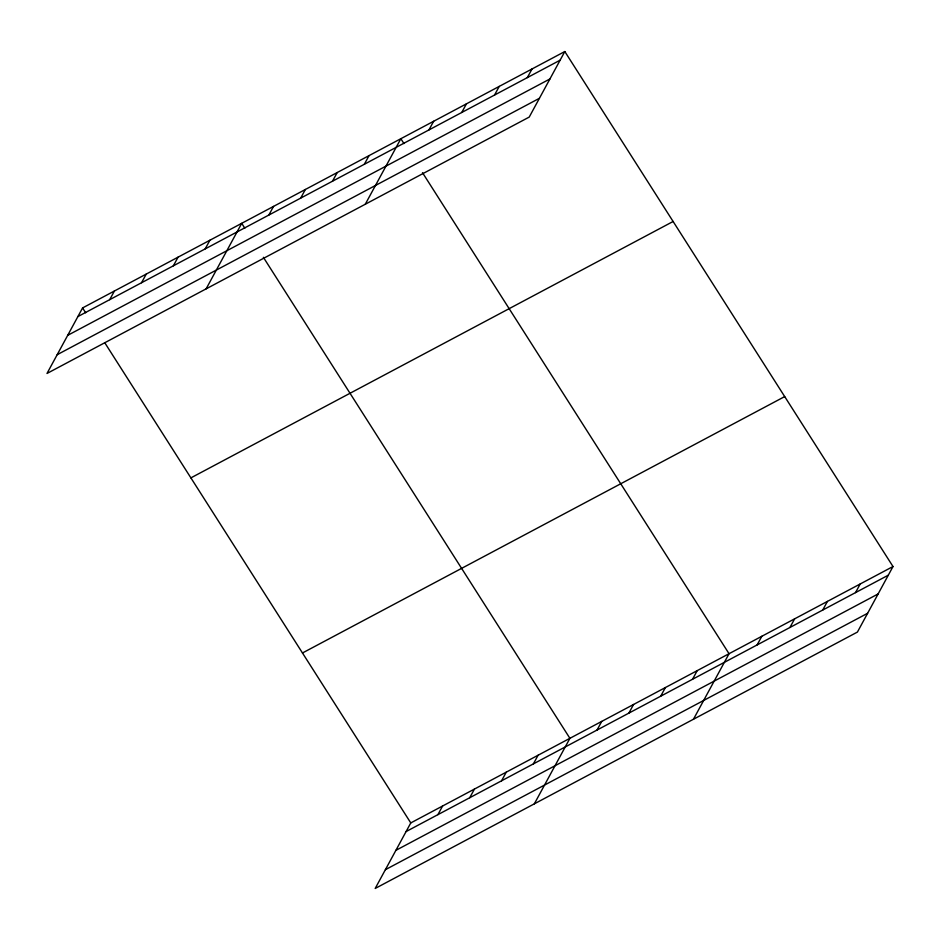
<?xml version="1.0" encoding="UTF-8"?>
<svg xmlns="http://www.w3.org/2000/svg" width="940" height="940" viewBox="0 0 940 940"><rect width="100%" height="100%" fill="white"/><g stroke="black" fill="none" stroke-linecap="round" stroke-linejoin="round"><path stroke-width="1.41" d="M564.811 51.535L82.579 307.932L47 373.462L529.22 117.077L564.811 51.535L893 566.538L857.421 632.068L375.189 888.465L410.78 822.923L893 566.538M109.71 299.66L114.41 291.012M141.541 282.728L146.24 274.092M173.371 265.808L178.059 257.161M205.19 248.888L209.89 240.241M206.13 288.85L241.721 223.321L244.811 228.173M268.852 215.049L273.54 206.4M300.671 198.129L305.371 189.481M332.502 181.197L337.202 172.561M364.332 164.277L369.021 155.629M365.272 204.25L400.851 138.709L403.941 143.562M428.946 129.92L433.646 121.272M461.74 112.495L466.428 103.846M494.534 95.058L499.222 86.41M527.317 77.621L532.016 68.973M437.911 814.651L442.599 806.003M469.73 797.731L474.43 789.083M501.561 780.811L506.261 772.163M533.391 763.891L538.08 755.243M534.331 803.853L569.91 738.323L263.376 257.313M597.041 730.039L601.741 721.391M628.872 713.119L633.56 704.471M660.691 696.199L665.391 687.551M692.522 679.279L697.221 670.631M693.462 719.241L729.041 653.711L422.507 172.701M757.135 644.922L761.835 636.274M789.929 627.485L794.629 618.837M822.723 610.048L827.423 601.4M855.518 592.611L860.206 583.975M77.891 316.58L560.111 60.184M67.692 335.345L549.923 78.96M57.187 354.697L539.419 98.3M190.891 477.884L673.111 221.488M302.469 652.983L784.7 396.586M406.08 831.571L888.3 575.186M395.893 850.348L878.113 593.951M385.388 869.688L867.608 613.291M82.579 307.932L85.681 312.785M105.022 343.135L410.78 822.923"/></g></svg>
